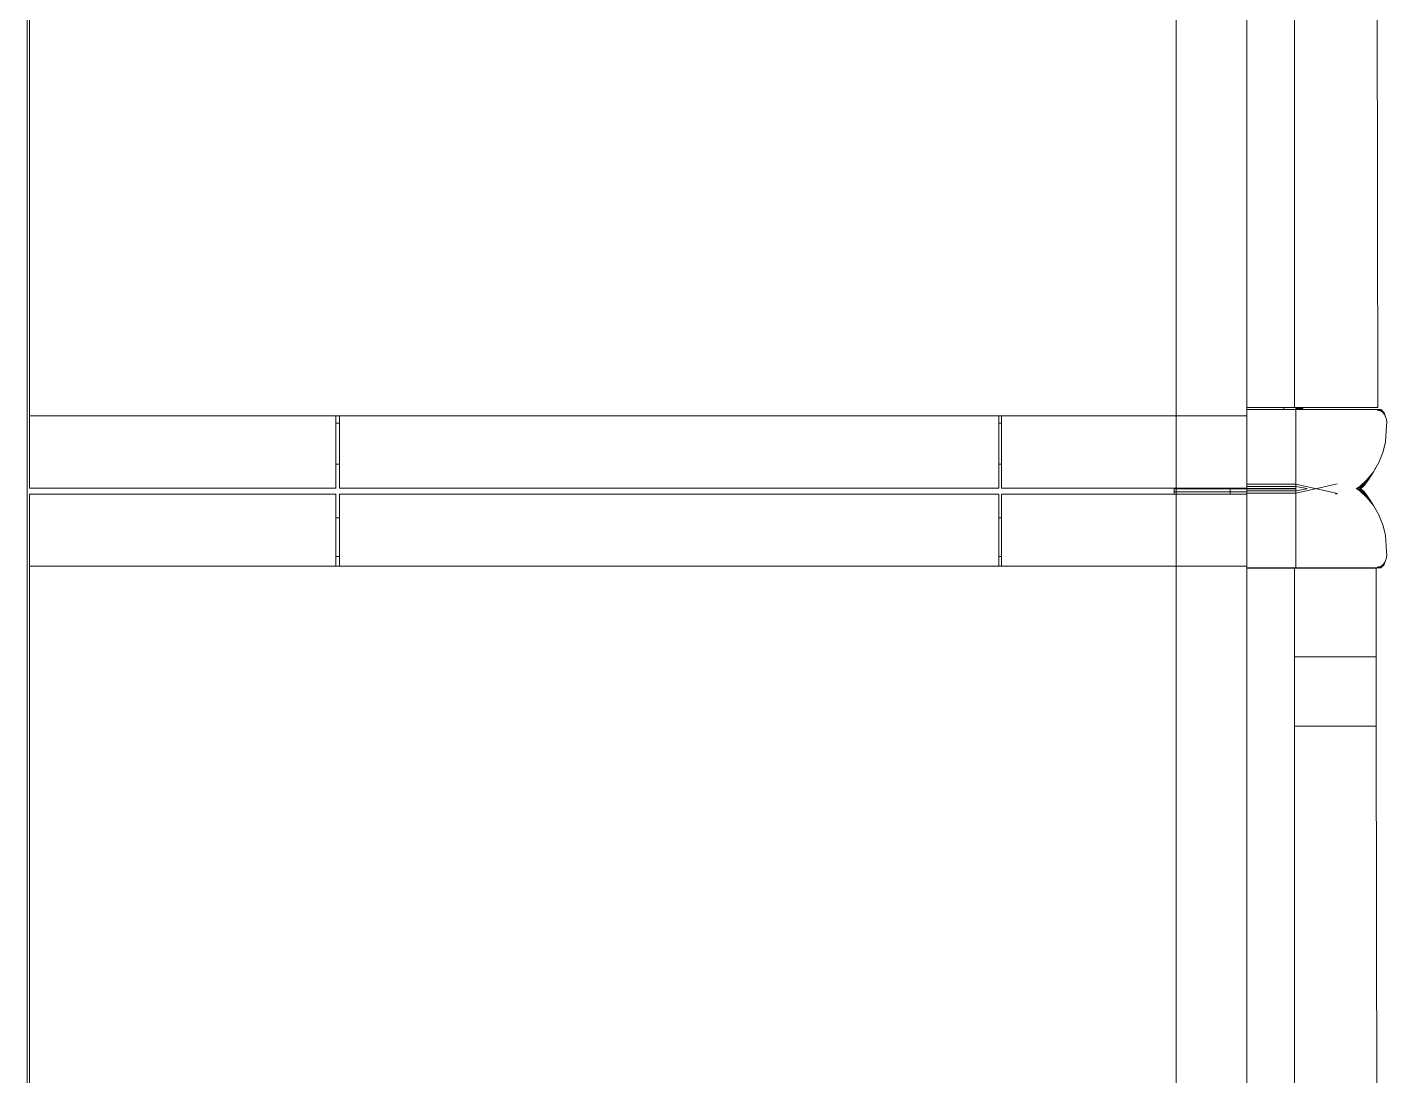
# Model space of a CAD drawing. Header units: millimetres. Extents: x -43239 to -23104, y -13901 to 9341.
# Drawn here: x -33459 to -32557, y 3 to 698 of the extents above; entities that cross this region are included whole.
import ezdxf

# ---------------------------------------------------------------- set-up
doc = ezdxf.new("R2010")
doc.units = ezdxf.units.MM
doc.layers.add('A-GENM', color=13, linetype='Continuous', lineweight=9)
doc.layers.add('I-FURN', color=30, linetype='Continuous', lineweight=9)

# ---------------------------------------------------------------- blocks, each defined once
blk = doc.blocks.new('Horno almacenamiento - Horno almacenamiento-3143644-Comedor')
at = {"layer": 'A-GENM'}
for p, q in [((-436.26, 528.34), (-432.94, 532.51)), ((-436.26, 528.34), (-432.94, 532.51)), ((-434.69, 530.7), (-432.31, 533.77)), ((-434.69, 530.7), (-432.31, 533.77)), ((-434.69, 530.7), (-433.11, 532.88)), ((-434.69, 530.7), (-433.11, 532.88)), ((-434.41, 530.68), (-433.11, 532.88)), ((-434.41, 530.68), (-433.11, 532.88)), ((-428.62, 535.61), (-433.44, 531.15)), ((-428.62, 535.61), (-433.44, 531.15)), ((-433.44, 531.15), (-432.94, 532.51)), ((-433.44, 531.15), (-432.94, 532.51)), ((-433.11, 532.88), (-431.53, 534.93)), ((-433.11, 532.88), (-431.3, 534.93)), ((-433.11, 532.88), (-431.53, 534.93)), ((-433.11, 532.88), (-431.3, 534.93)), ((-429.08, 535.86), (-432.94, 532.51)), ((-429.08, 535.86), (-432.94, 532.51)), ((-432.94, 532.51), (-432.31, 533.77)), ((-432.94, 532.51), (-432.31, 533.77)), ((-429.4, 536.35), (-432.31, 533.77)), ((-429.4, 536.35), (-432.31, 533.77)), ((-432.31, 533.77), (-431.53, 534.93)), ((-432.31, 533.77), (-431.53, 534.93)), ((-429.42, 536.88), (-431.53, 534.93)), ((-429.42, 536.88), (-431.53, 534.93)), ((-431.53, 534.93), (-430.72, 535.69)), ((-430.72, 535.69), (-431.53, 534.93)), ((-431.3, 534.93), (-430.72, 535.69)), ((-431.3, 534.93), (-430.72, 535.69)), ((-429.24, 537.15), (-430.72, 535.69)), ((-430.72, 535.69), (-429.24, 537.15)), ((-429.42, 536.88), (-429.24, 537.15)), ((-429.42, 536.88), (-429.24, 537.15)), ((-429.4, 536.35), (-429.42, 536.88)), ((-429.4, 536.35), (-429.42, 536.88)), ((-428.58, 536.92), (-429.4, 536.35)), ((-428.58, 536.92), (-429.4, 536.35)), ((-429.08, 535.86), (-429.4, 536.35)), ((-429.08, 535.86), (-429.4, 536.35)), ((-429, 536.88), (-429.24, 537.15)), ((-429, 536.88), (-429.24, 537.15)), ((-427.05, 537.14), (-429.08, 535.86)), ((-427.05, 537.14), (-429.08, 535.86)), ((-428.62, 535.61), (-429.08, 535.86)), ((-428.62, 535.61), (-429.08, 535.86)), ((-426.38, 537.07), (-428.62, 535.61)), ((-426.38, 537.07), (-428.62, 535.61)), ((-413.88, 540.27), (-386.22, 534.02)), ((-386.22, 534.02), (-413.88, 540.27)), ((-412.25, 540.45), (-413.52, 540.69)), ((-412.25, 540.45), (-413.52, 540.69)), ((-386.22, 535.56), (-393.76, 536.98)), ((-386.22, 535.56), (-393.76, 536.98)), ((-386.22, 535.56), (-386.22, 537.03)), ((-353.88, 537.03), (-386.22, 537.03)), ((-386.22, 537.03), (-353.88, 537.03)), ((-386.22, 537.03), (-386.22, 535.56)), ((-386.22, 534.02), (-386.22, 535.56)), ((-353.88, 535.56), (-386.22, 535.56)), ((-386.22, 535.56), (-353.88, 535.56)), ((-386.22, 535.56), (-386.22, 534.02)), ((-386.22, 484.57), (-386.22, 534.02)), ((-353.88, 534.02), (-386.22, 534.02)), ((-386.22, 534.02), (-386.22, 484.57)), ((-386.22, 534.02), (-353.88, 534.02)), ((-353.88, 537.03), (-353.88, 535.56)), ((-353.88, 535.56), (-353.88, 537.03)), ((-353.88, 535.56), (-353.88, 534.02)), ((-353.88, 534.02), (-353.88, 535.56)), ((-353.88, 484.57), (-353.88, 534.02)), ((-353.88, 534.02), (-353.88, 484.57)), ((-342.73, 539.01), (-353.87, 539.01)), ((-353.87, 539.01), (-342.73, 539.01)), ((-191.1, 536.56), (-353.87, 536.56)), ((-353.87, 536.56), (-191.1, 536.56)), ((-342.73, 539.01), (-342.73, 536.56)), ((-342.73, 539.01), (-342.73, 536.56)), ((-342.72, 539.01), (-305.58, 539.01)), ((-342.72, 539.01), (-305.58, 539.01)), ((-305.58, 539.01), (-305.58, 536.56)), ((-305.58, 536.56), (-305.58, 539.01)), ((-191.1, 520.78), (-191.1, 536.56)), ((-191.1, 520.78), (-191.1, 536.56)), ((-189.4, 536.56), (248.02, 536.57)), ((248.02, 536.57), (-189.4, 536.56)), ((-189.4, 520.78), (-189.4, 536.56)), ((-189.4, 520.78), (-189.4, 536.56)), ((248.02, 520.78), (248.02, 536.57)), ((248.02, 520.78), (248.02, 536.57)), ((250.34, 520.78), (250.34, 536.57)), ((250.34, 536.57), (453.4, 536.57)), ((250.34, 520.78), (250.34, 536.57)), ((453.4, 536.57), (250.34, 536.57)), ((453.4, 520.78), (453.4, 536.57)), ((453.4, 520.78), (453.4, 536.57)), ((-437.72, 525.78), (-441.29, 519.68)), ((-441.29, 519.68), (-437.72, 525.78)), ((-439.05, 523.55), (-438.68, 524.14)), ((-439.05, 523.55), (-438.68, 524.14)), ((-433.44, 531.15), (-437.72, 525.78)), ((-437.72, 525.78), (-433.44, 531.15)), ((-437.72, 525.78), (-436.26, 528.34)), ((-437.72, 525.78), (-436.26, 528.34)), ((-436.26, 528.34), (-434.69, 530.7)), ((-436.26, 528.34), (-434.69, 530.7)), ((-435.57, 529.2), (-434.69, 530.7)), ((-435.57, 529.2), (-434.69, 530.7)), ((-441.29, 519.68), (-444.01, 513.05)), ((-444.01, 513.05), (-441.29, 519.68)), ((-189.4, 520.78), (-191.1, 520.78)), ((-191.1, 520.78), (-191.1, 488.74)), ((-191.1, 488.74), (-191.1, 520.78)), ((-189.4, 520.78), (-191.1, 520.78)), ((-189.4, 520.78), (-189.4, 488.74)), ((-189.4, 488.74), (-189.4, 520.78)), ((250.34, 520.78), (248.02, 520.78)), ((248.02, 488.74), (248.02, 520.78)), ((248.02, 520.78), (248.02, 488.74)), ((250.34, 520.78), (248.02, 520.78)), ((250.34, 520.78), (250.34, 488.74)), ((250.34, 520.78), (250.34, 488.74)), ((453.4, 520.78), (453.4, 488.75)), ((453.4, 520.78), (453.4, 488.75)), ((-445.71, 506.11), (-446.47, 495.19)), ((-445.71, 506.11), (-446.47, 495.19)), ((-444.01, 513.05), (-445.71, 506.11)), ((-445.71, 506.11), (-444.01, 513.05)), ((-446.47, 495.19), (-446.6, 493.14)), ((-446.47, 495.19), (-446.6, 493.14)), ((-446.6, 493.14), (-446.38, 491.18)), ((-446.6, 493.14), (-446.38, 491.18)), ((-446.38, 491.18), (-445.84, 489.37)), ((-446.38, 491.18), (-445.84, 489.37)), ((-445.01, 487.78), (-445.84, 489.37)), ((-445.84, 489.37), (-445.58, 488.64)), ((-445.84, 489.37), (-445.58, 488.64)), ((-445.84, 489.37), (-445.01, 487.78)), ((-445.79, 489.37), (-445.58, 488.64)), ((-445.79, 489.37), (-445.58, 488.64)), ((-445.69, 488.94), (-445.31, 487.91)), ((-445.69, 488.94), (-445.36, 487.92)), ((-445.69, 488.94), (-445.31, 487.91)), ((-445.69, 488.94), (-445.36, 487.92)), ((-445.58, 488.64), (-445.36, 487.92)), ((-445.58, 488.64), (-444.98, 487.37)), ((-445.58, 488.64), (-445.36, 487.92)), ((-445.58, 488.64), (-444.98, 487.37)), ((-445.52, 488.61), (-444.77, 487.38)), ((-445.52, 488.61), (-445.31, 487.91)), ((-445.52, 488.61), (-444.77, 487.38)), ((-445.52, 488.61), (-445.31, 487.91)), ((-445.36, 487.92), (-445.1, 487.27)), ((-445.36, 487.92), (-444.91, 487)), ((-445.36, 487.92), (-445.1, 487.27)), ((-445.36, 487.92), (-444.91, 487)), ((-445.31, 487.91), (-444.78, 487.01)), ((-445.31, 487.91), (-445.1, 487.27)), ((-445.31, 487.91), (-444.78, 487.01)), ((-445.31, 487.91), (-445.1, 487.27)), ((-445.1, 487.27), (-444.73, 486.67)), ((-445.1, 487.27), (-444.79, 486.67)), ((-445.1, 487.27), (-444.73, 486.67)), ((-445.1, 487.27), (-444.79, 486.67)), ((-445.01, 487.78), (-443.91, 486.46)), ((-443.91, 486.46), (-445.01, 487.78)), ((-444.98, 487.37), (-444.91, 487)), ((-444.12, 486.33), (-444.98, 487.37)), ((-444.12, 486.33), (-444.98, 487.37)), ((-444.98, 487.37), (-444.91, 487)), ((-444.91, 487), (-444.79, 486.67)), ((-444.25, 486.23), (-444.91, 487)), ((-444.25, 486.23), (-444.91, 487)), ((-444.91, 487), (-444.79, 486.67)), ((-444.77, 487.38), (-444.78, 487.01)), ((-444.77, 487.38), (-444.78, 487.01)), ((-444.78, 487.01), (-444.73, 486.67)), ((-444.03, 486.24), (-444.78, 487.01)), ((-444.03, 486.24), (-444.78, 487.01)), ((-444.78, 487.01), (-444.73, 486.67)), ((-335.96, 488.74), (-353.88, 488.74)), ((-353.88, 488.74), (-335.96, 488.74)), ((-335.96, 488.74), (-191.1, 488.74)), ((-335.96, 488.74), (-191.1, 488.74)), ((-189.4, 493.47), (-191.1, 493.47)), ((-189.4, 488.74), (-191.1, 488.74)), ((-189.4, 488.74), (-191.1, 488.74)), ((248.02, 488.74), (-189.4, 488.74)), ((248.02, 488.74), (-189.4, 488.74)), ((250.34, 493.47), (248.02, 493.47)), ((250.34, 488.74), (248.02, 488.74)), ((250.34, 488.74), (248.02, 488.74)), ((453.4, 488.75), (250.34, 488.74)), ((250.34, 488.74), (453.4, 488.75)), ((453.4, -491.59), (453.4, 488.75)), ((453.4, 488.75), (453.4, -491.59)), ((-444.79, 486.67), (-444.62, 486.44)), ((-444.31, 486.09), (-444.79, 486.67)), ((-444.31, 486.09), (-444.79, 486.67)), ((-444.79, 486.67), (-444.62, 486.44)), ((-444.73, 486.67), (-444.62, 486.44)), ((-444.2, 486.09), (-444.73, 486.67)), ((-444.2, 486.09), (-444.73, 486.67)), ((-444.62, 486.44), (-444.73, 486.67)), ((-444.29, 486.01), (-444.62, 486.44)), ((-444.62, 486.44), (-444.29, 486.01)), ((-444.25, 486.23), (-444.31, 486.09)), ((-444.25, 486.23), (-444.31, 486.09)), ((-443.72, 485.55), (-444.31, 486.09)), ((-443.72, 485.55), (-444.31, 486.09)), ((-444.31, 486.09), (-444.29, 486.01)), ((-444.31, 486.09), (-444.29, 486.01)), ((-444.2, 486.09), (-444.29, 486.01)), ((-444.2, 486.09), (-444.29, 486.01)), ((-443.78, 485.51), (-444.29, 486.01)), ((-443.78, 485.51), (-444.29, 486.01)), ((-444.12, 486.33), (-444.25, 486.23)), ((-444.12, 486.33), (-444.25, 486.23)), ((-443.46, 485.58), (-444.25, 486.23)), ((-443.46, 485.58), (-444.25, 486.23)), ((-444.03, 486.24), (-444.2, 486.09)), ((-444.03, 486.24), (-444.2, 486.09)), ((-443.58, 485.55), (-444.2, 486.09)), ((-443.58, 485.55), (-444.2, 486.09)), ((-443.91, 486.46), (-444.12, 486.33)), ((-443.91, 486.46), (-444.12, 486.33)), ((-443.07, 485.53), (-444.12, 486.33)), ((-443.07, 485.53), (-444.12, 486.33)), ((-443.16, 485.6), (-444.03, 486.24)), ((-443.16, 485.6), (-444.03, 486.24)), ((-442.59, 485.45), (-443.91, 486.46)), ((-442.59, 485.45), (-443.91, 486.46)), ((-443.58, 485.55), (-443.78, 485.51)), ((-443.58, 485.55), (-443.78, 485.51)), ((-443.72, 485.55), (-443.78, 485.51)), ((-443.72, 485.55), (-443.78, 485.51)), ((-443.21, 485.03), (-443.78, 485.51)), ((-443.21, 485.03), (-443.78, 485.51)), ((-443.46, 485.58), (-443.72, 485.55)), ((-443.46, 485.58), (-443.72, 485.55)), ((-443.07, 485.05), (-443.72, 485.55)), ((-443.07, 485.05), (-443.72, 485.55)), ((-443.16, 485.6), (-443.58, 485.55)), ((-443.16, 485.6), (-443.58, 485.55)), ((-442.94, 485.05), (-443.58, 485.55)), ((-442.94, 485.05), (-443.58, 485.55)), ((-443.07, 485.53), (-443.46, 485.58)), ((-442.61, 485.05), (-443.46, 485.58)), ((-443.07, 485.53), (-443.46, 485.58)), ((-442.61, 485.05), (-443.46, 485.58)), ((-442.94, 485.05), (-443.21, 485.03)), ((-442.94, 485.05), (-443.21, 485.03)), ((-443.07, 485.05), (-443.21, 485.03)), ((-443.07, 485.05), (-443.21, 485.03)), ((-442.58, 484.57), (-443.21, 485.03)), ((-442.58, 484.57), (-443.21, 485.03)), ((-442.3, 485.06), (-443.16, 485.6)), ((-442.3, 485.06), (-443.16, 485.6)), ((-441.9, 484.99), (-443.07, 485.53)), ((-441.9, 484.99), (-443.07, 485.53)), ((-442.61, 485.05), (-443.07, 485.05)), ((-442.48, 484.57), (-443.07, 485.05)), ((-442.61, 485.05), (-443.07, 485.05)), ((-442.48, 484.57), (-443.07, 485.05)), ((-442.3, 485.06), (-442.94, 485.05)), ((-442.3, 485.06), (-442.94, 485.05)), ((-442.21, 484.57), (-442.94, 485.05)), ((-442.21, 484.57), (-442.94, 485.05)), ((-441.9, 484.99), (-442.61, 485.05)), ((-441.92, 484.57), (-442.61, 485.05)), ((-441.9, 484.99), (-442.61, 485.05)), ((-441.92, 484.57), (-442.61, 485.05)), ((-442.59, 485.45), (-441.08, 484.81)), ((-441.08, 484.81), (-442.59, 485.45)), ((-442.48, 484.57), (-442.58, 484.57)), ((-442.58, 484.57), (-442.21, 484.57)), ((-442.21, 484.57), (-442.58, 484.57)), ((-442.48, 484.57), (-442.58, 484.57)), ((-442.48, 484.57), (-441.92, 484.57)), ((-441.92, 484.57), (-442.48, 484.57)), ((-441.39, 484.57), (-442.3, 485.06)), ((-441.33, 485.05), (-442.3, 485.06)), ((-441.39, 484.57), (-442.3, 485.06)), ((-441.33, 485.05), (-442.3, 485.06)), ((-442.21, 484.57), (-441.39, 484.57)), ((-441.39, 484.57), (-442.21, 484.57)), ((-441.92, 484.57), (-440.9, 484.57)), ((-440.9, 484.57), (-441.92, 484.57)), ((-441.08, 484.81), (-441.9, 484.99)), ((-440.9, 484.57), (-441.9, 484.99)), ((-441.08, 484.81), (-441.9, 484.99)), ((-440.9, 484.57), (-441.9, 484.99)), ((-441.39, 484.57), (-440.13, 484.57)), ((-440.13, 484.57), (-441.39, 484.57)), ((-440.13, 484.57), (-441.33, 485.05)), ((-440.28, 484.81), (-441.33, 485.05)), ((-440.13, 484.57), (-441.33, 485.05)), ((-440.28, 484.81), (-441.33, 485.05)), ((-441.08, 484.81), (-439.43, 484.57)), ((-439.43, 484.57), (-441.08, 484.81)), ((-439.43, 484.57), (-440.9, 484.57)), ((-439.43, 484.57), (-440.9, 484.57)), ((-385.47, 483.09), (-440.64, 483.09)), ((-440.64, 483.09), (-439.57, -385.4)), ((-439.57, -385.4), (-440.64, 483.09)), ((-440.13, 484.57), (-439.43, 484.57)), ((-439.43, 484.57), (-440.13, 484.57)), ((-386.22, 484.57), (-439.43, 484.57)), ((-386.22, 484.57), (-439.43, 484.57)), ((-386.22, 483.89), (-390.87, 483.89)), ((-390.87, 483.89), (-390.87, 483.09)), ((-386.22, 483.89), (-390.87, 483.89)), ((-390.87, 483.89), (-390.87, 483.09)), ((-353.88, 484.57), (-386.22, 484.57)), ((-386.22, 484.57), (-353.88, 484.57)), ((-386.22, 483.09), (-386.22, 484.57)), ((-386.22, 484.57), (-386.22, 483.09)), ((-385.46, -385.4), (-385.47, 483.09)), ((-353.88, 483.09), (-385.47, 483.09)), ((-385.46, -385.4), (-385.47, 483.09)), ((-378.22, 483.09), (-378.22, 484.57)), ((-378.22, 484.57), (-378.22, 483.09)), ((-353.87, -490.6), (-353.88, 484.57)), ((-353.87, -385.4), (-353.88, 483.09))]:
    blk.add_line(p, q, dxfattribs=at)
blk = doc.blocks.new('Horno almacenamiento - Horno almacenamiento-V7-Comedor')
at = {"layer": 'A-GENM'}
for p, q in [((453.4, -491.59), (453.4, 488.75)), ((453.4, 488.75), (453.4, -491.59)), ((-440.64, 483.09), (-439.57, -385.4)), ((-439.57, -385.4), (-440.64, 483.09)), ((-385.46, -385.4), (-385.47, 483.09)), ((-385.46, -385.4), (-385.47, 483.09)), ((-353.87, -490.6), (-353.88, 484.57)), ((-353.87, -385.4), (-353.88, 483.09)), ((-385.46, -385.4), (-439.57, -385.4)), ((-439.57, -385.4), (-439.51, -431.57)), ((-385.46, -385.4), (-439.57, -385.4)), ((-439.51, -431.57), (-439.57, -385.4)), ((-392.28, -385.4), (-427.91, -385.4)), ((-385.46, -385.4), (-385.46, -431.57)), ((-385.46, -431.57), (-385.46, -385.4)), ((-353.87, -385.4), (-353.87, -431.57)), ((-439.44, -490.27), (-439.51, -431.57)), ((-385.46, -431.57), (-439.51, -431.57)), ((-439.51, -431.57), (-439.44, -490.27)), ((-385.46, -431.57), (-439.51, -431.57)), ((-385.46, -490.27), (-385.46, -431.57)), ((-385.46, -490.27), (-385.46, -431.57)), ((-353.87, -490.27), (-353.87, -431.57)), ((-445.83, -495.4), (-446.38, -497.21)), ((-446.38, -497.21), (-445.83, -495.4)), ((-445, -493.81), (-445.83, -495.4)), ((-445.83, -495.4), (-445, -493.81)), ((-445.83, -495.4), (-445.57, -494.67)), ((-445.83, -495.4), (-445.57, -494.67)), ((-445.78, -495.4), (-445.57, -494.67)), ((-445.78, -495.4), (-445.57, -494.67)), ((-445.69, -494.97), (-445.3, -493.94)), ((-445.69, -494.97), (-445.3, -493.94)), ((-445.69, -494.97), (-445.35, -493.95)), ((-445.69, -494.97), (-445.35, -493.95)), ((-445.57, -494.67), (-444.98, -493.4)), ((-445.57, -494.67), (-444.98, -493.4)), ((-445.57, -494.67), (-445.35, -493.95)), ((-445.57, -494.67), (-445.35, -493.95)), ((-445.51, -494.64), (-444.76, -493.41)), ((-445.51, -494.64), (-444.76, -493.41)), ((-445.51, -494.64), (-445.3, -493.94)), ((-445.51, -494.64), (-445.3, -493.94)), ((-445.35, -493.95), (-444.91, -493.03)), ((-445.35, -493.95), (-444.91, -493.03)), ((-445.35, -493.95), (-445.09, -493.3)), ((-445.35, -493.95), (-445.09, -493.3)), ((-445.3, -493.94), (-444.77, -493.03)), ((-445.3, -493.94), (-444.77, -493.03)), ((-445.3, -493.94), (-445.09, -493.3)), ((-445.3, -493.94), (-445.09, -493.3)), ((-445.09, -493.3), (-444.72, -492.69)), ((-445.09, -493.3), (-444.78, -492.69)), ((-445.09, -493.3), (-444.78, -492.69)), ((-445.09, -493.3), (-444.72, -492.69)), ((-443.9, -492.49), (-445, -493.81)), ((-443.9, -492.49), (-445, -493.81)), ((-444.11, -492.36), (-444.98, -493.4)), ((-444.11, -492.36), (-444.98, -493.4)), ((-444.98, -493.4), (-444.91, -493.03)), ((-444.98, -493.4), (-444.91, -493.03)), ((-444.25, -492.25), (-444.91, -493.03)), ((-444.25, -492.25), (-444.91, -493.03)), ((-444.91, -493.03), (-444.78, -492.69)), ((-444.91, -493.03), (-444.78, -492.69)), ((-444.31, -492.12), (-444.78, -492.69)), ((-444.31, -492.12), (-444.78, -492.69)), ((-444.78, -492.69), (-444.61, -492.47)), ((-444.61, -492.47), (-444.78, -492.69)), ((-444.02, -492.27), (-444.77, -493.03)), ((-444.02, -492.27), (-444.77, -493.03)), ((-444.77, -493.03), (-444.72, -492.69)), ((-444.77, -493.03), (-444.72, -492.69)), ((-444.76, -493.41), (-444.77, -493.03)), ((-444.76, -493.41), (-444.77, -493.03)), ((-444.2, -492.12), (-444.72, -492.69)), ((-444.2, -492.12), (-444.72, -492.69)), ((-444.72, -492.69), (-444.61, -492.47)), ((-444.72, -492.69), (-444.61, -492.47)), ((-444.61, -492.47), (-444.29, -492.04)), ((-444.29, -492.04), (-444.61, -492.47)), ((-443.71, -491.57), (-444.31, -492.12)), ((-443.71, -491.57), (-444.31, -492.12)), ((-444.31, -492.12), (-444.29, -492.04)), ((-444.31, -492.12), (-444.29, -492.04)), ((-444.25, -492.25), (-444.31, -492.12)), ((-444.25, -492.25), (-444.31, -492.12)), ((-443.78, -491.53), (-444.29, -492.04)), ((-443.78, -491.53), (-444.29, -492.04)), ((-444.2, -492.12), (-444.29, -492.04)), ((-444.2, -492.12), (-444.29, -492.04)), ((-443.45, -491.61), (-444.25, -492.25)), ((-443.45, -491.61), (-444.25, -492.25)), ((-444.11, -492.36), (-444.25, -492.25)), ((-444.11, -492.36), (-444.25, -492.25)), ((-443.58, -491.57), (-444.2, -492.12)), ((-443.58, -491.57), (-444.2, -492.12)), ((-444.02, -492.27), (-444.2, -492.12)), ((-444.02, -492.27), (-444.2, -492.12)), ((-443.06, -491.56), (-444.11, -492.36)), ((-443.06, -491.56), (-444.11, -492.36)), ((-443.9, -492.49), (-444.11, -492.36)), ((-443.9, -492.49), (-444.11, -492.36)), ((-443.16, -491.63), (-444.02, -492.27)), ((-443.16, -491.63), (-444.02, -492.27)), ((-443.9, -492.49), (-442.58, -491.48)), ((-442.58, -491.48), (-443.9, -492.49)), ((-443.21, -491.06), (-443.78, -491.53)), ((-443.21, -491.06), (-443.78, -491.53)), ((-443.58, -491.57), (-443.78, -491.53)), ((-443.58, -491.57), (-443.78, -491.53)), ((-443.71, -491.57), (-443.78, -491.53)), ((-443.71, -491.57), (-443.78, -491.53)), ((-443.07, -491.08), (-443.71, -491.57)), ((-443.07, -491.08), (-443.71, -491.57)), ((-443.45, -491.61), (-443.71, -491.57)), ((-443.45, -491.61), (-443.71, -491.57)), ((-442.93, -491.08), (-443.58, -491.57)), ((-442.93, -491.08), (-443.58, -491.57)), ((-443.16, -491.63), (-443.58, -491.57)), ((-443.16, -491.63), (-443.58, -491.57)), ((-442.6, -491.08), (-443.45, -491.61)), ((-442.6, -491.08), (-443.45, -491.61)), ((-443.06, -491.56), (-443.45, -491.61)), ((-443.06, -491.56), (-443.45, -491.61)), ((-442.57, -490.6), (-443.21, -491.06)), ((-442.57, -490.6), (-443.21, -491.06)), ((-442.93, -491.08), (-443.21, -491.06)), ((-442.93, -491.08), (-443.21, -491.06)), ((-443.07, -491.08), (-443.21, -491.06)), ((-443.07, -491.08), (-443.21, -491.06)), ((-442.29, -491.09), (-443.16, -491.63)), ((-442.29, -491.09), (-443.16, -491.63)), ((-442.48, -490.6), (-443.07, -491.08)), ((-442.48, -490.6), (-443.07, -491.08)), ((-442.6, -491.08), (-443.07, -491.08)), ((-442.6, -491.08), (-443.07, -491.08)), ((-441.89, -491.01), (-443.06, -491.56)), ((-441.89, -491.01), (-443.06, -491.56)), ((-442.21, -490.6), (-442.93, -491.08)), ((-442.21, -490.6), (-442.93, -491.08)), ((-442.29, -491.09), (-442.93, -491.08)), ((-442.29, -491.09), (-442.93, -491.08)), ((-441.91, -490.6), (-442.6, -491.08)), ((-441.91, -490.6), (-442.6, -491.08)), ((-441.89, -491.01), (-442.6, -491.08)), ((-441.89, -491.01), (-442.6, -491.08)), ((-441.07, -490.84), (-442.58, -491.48)), ((-441.07, -490.84), (-442.58, -491.48)), ((-442.21, -490.6), (-442.57, -490.6)), ((-442.57, -490.6), (-442.48, -490.6)), ((-442.21, -490.6), (-442.57, -490.6)), ((-442.48, -490.6), (-442.57, -490.6)), ((-441.91, -490.6), (-442.48, -490.6)), ((-441.91, -490.6), (-442.48, -490.6)), ((-441.38, -490.6), (-442.29, -491.09)), ((-441.38, -490.6), (-442.29, -491.09)), ((-441.33, -491.07), (-442.29, -491.09)), ((-441.33, -491.07), (-442.29, -491.09)), ((-441.38, -490.6), (-442.21, -490.6)), ((-441.38, -490.6), (-442.21, -490.6)), ((-441.91, -490.6), (-440.89, -490.6)), ((-440.89, -490.6), (-441.91, -490.6)), ((-440.89, -490.6), (-441.89, -491.01)), ((-440.89, -490.6), (-441.89, -491.01)), ((-441.07, -490.84), (-441.89, -491.01)), ((-441.07, -490.84), (-441.89, -491.01)), ((-441.38, -490.6), (-440.12, -490.6)), ((-440.12, -490.6), (-441.38, -490.6)), ((-440.12, -490.6), (-441.33, -491.07)), ((-440.12, -490.6), (-441.33, -491.07)), ((-440.27, -490.84), (-441.33, -491.07)), ((-440.27, -490.84), (-441.33, -491.07)), ((-439.42, -490.6), (-441.07, -490.84)), ((-439.42, -490.6), (-441.07, -490.84)), ((-440.89, -490.6), (-439.42, -490.6)), ((-439.42, -490.6), (-440.89, -490.6)), ((-440.12, -490.6), (-439.42, -490.6)), ((-439.42, -490.6), (-440.12, -490.6)), ((-385.46, -490.27), (-439.44, -490.27)), ((-439.42, -490.6), (-386.22, -490.6)), ((-386.22, -490.6), (-439.42, -490.6)), ((-387.47, -490.27), (-388.8, -490.6)), ((-387.47, -490.27), (-388.8, -490.6)), ((-386.22, -490.6), (-386.22, -540.05)), ((-386.22, -490.6), (-353.87, -490.6)), ((-353.87, -490.6), (-386.22, -490.6)), ((-386.22, -490.6), (-386.22, -540.05)), ((-385.46, -490.27), (-353.87, -490.27)), ((-353.87, -490.6), (-353.87, -540.05)), ((-353.87, -540.05), (-353.87, -490.6)), ((-353.87, -491.59), (-335.95, -491.59)), ((-353.87, -491.59), (-335.95, -491.59)), ((-335.95, -491.59), (-191.1, -491.59)), ((-335.95, -491.59), (-191.1, -491.59)), ((-189.39, -491.59), (-191.1, -491.59)), ((-189.39, -491.59), (-191.1, -491.59)), ((-191.1, -491.59), (-191.1, -523.62)), ((-191.1, -491.59), (-191.1, -523.62)), ((-189.39, -491.59), (248.02, -491.59)), ((248.02, -491.59), (-189.39, -491.59)), ((-189.39, -491.59), (-189.39, -523.62)), ((-189.39, -523.62), (-189.39, -491.59)), ((250.35, -491.59), (248.02, -491.59)), ((250.35, -491.59), (248.02, -491.59)), ((248.02, -491.59), (248.02, -523.62)), ((248.02, -491.59), (248.02, -523.62)), ((250.35, -523.62), (250.35, -491.59)), ((250.35, -491.59), (453.4, -491.59)), ((453.4, -491.59), (250.35, -491.59)), ((250.35, -491.59), (250.35, -523.62)), ((453.4, -491.59), (453.4, -523.62)), ((453.4, -523.62), (453.4, -491.59)), ((-446.38, -497.21), (-446.6, -499.17)), ((-446.6, -499.17), (-446.38, -497.21)), ((-446.6, -499.17), (-446.47, -501.22)), ((-446.47, -501.22), (-446.6, -499.17)), ((-446.47, -501.22), (-445.7, -512.14)), ((-446.47, -501.22), (-445.7, -512.14)), ((-191.1, -497.99), (-189.39, -497.99)), ((248.02, -497.99), (250.35, -497.99)), ((-445.7, -512.14), (-444, -519.07)), ((-445.7, -512.14), (-444, -519.07)), ((-444, -519.07), (-441.28, -525.71)), ((-444, -519.07), (-441.28, -525.71)), ((-441.28, -525.71), (-437.71, -531.81)), ((-441.28, -525.71), (-437.71, -531.81)), ((-433.44, -537.17), (-437.71, -531.81)), ((-437.71, -531.81), (-436.25, -534.37)), ((-437.71, -531.81), (-436.25, -534.37)), ((-437.71, -531.81), (-433.44, -537.17)), ((-191.1, -523.62), (-189.39, -523.62)), ((-191.1, -523.62), (-191.1, -539.41)), ((-191.1, -523.62), (-191.1, -539.41)), ((-189.39, -523.62), (-191.1, -523.62)), ((-189.39, -523.62), (-189.39, -539.41)), ((-189.39, -523.62), (-189.39, -539.41)), ((248.02, -523.62), (250.35, -523.62)), ((248.02, -523.62), (248.02, -539.41)), ((248.02, -523.62), (248.02, -539.41)), ((250.35, -523.62), (248.02, -523.62)), ((250.35, -539.41), (250.35, -523.62)), ((250.35, -523.62), (250.35, -539.41)), ((453.4, -523.62), (453.4, -539.41)), ((453.4, -523.62), (453.4, -539.41)), ((-436.25, -534.37), (-432.94, -538.54)), ((-436.25, -534.37), (-434.68, -536.73)), ((-436.25, -534.37), (-434.68, -536.73)), ((-436.25, -534.37), (-432.94, -538.54)), ((-435.56, -535.23), (-434.68, -536.73)), ((-435.56, -535.23), (-434.68, -536.73)), ((-434.68, -536.73), (-432.3, -539.8)), ((-434.68, -536.73), (-433.11, -538.91)), ((-434.68, -536.73), (-433.11, -538.91)), ((-434.68, -536.73), (-432.3, -539.8)), ((-434.4, -536.71), (-433.11, -538.91)), ((-434.4, -536.71), (-433.11, -538.91)), ((-433.44, -537.17), (-428.61, -541.64)), ((-433.44, -537.17), (-432.94, -538.54)), ((-428.61, -541.64), (-433.44, -537.17)), ((-433.44, -537.17), (-432.94, -538.54)), ((-433.11, -538.91), (-431.52, -540.95)), ((-433.11, -538.91), (-431.29, -540.95)), ((-433.11, -538.91), (-431.29, -540.95)), ((-433.11, -538.91), (-431.52, -540.95)), ((-432.94, -538.54), (-432.3, -539.8)), ((-429.07, -541.88), (-432.94, -538.54)), ((-429.07, -541.88), (-432.94, -538.54)), ((-432.94, -538.54), (-432.3, -539.8)), ((-432.3, -539.8), (-431.52, -540.95)), ((-429.39, -542.38), (-432.3, -539.8)), ((-429.39, -542.38), (-432.3, -539.8)), ((-432.3, -539.8), (-431.52, -540.95)), ((-431.52, -540.95), (-430.71, -541.71)), ((-431.52, -540.95), (-429.41, -542.9)), ((-429.41, -542.9), (-431.52, -540.95)), ((-431.52, -540.95), (-430.71, -541.71)), ((-431.29, -540.95), (-430.71, -541.71)), ((-429, -542.9), (-431.29, -540.95)), ((-429, -542.9), (-431.29, -540.95)), ((-430.71, -541.71), (-431.29, -540.95)), ((-399.24, -542.99), (-386.22, -540.05)), ((-386.22, -540.05), (-399.24, -542.99)), ((-353.87, -540.05), (-386.22, -540.05)), ((-386.22, -540.05), (-386.22, -541.59)), ((-386.22, -540.05), (-353.87, -540.05)), ((-386.22, -541.59), (-386.22, -540.05)), ((-353.87, -539.41), (-191.1, -539.41)), ((-191.1, -539.41), (-353.87, -539.41)), ((-353.87, -540.05), (-353.87, -541.59)), ((-353.87, -541.59), (-353.87, -540.05)), ((-342.72, -539.41), (-342.72, -542.89)), ((-342.72, -539.41), (-342.72, -542.89)), ((-305.57, -539.41), (-305.57, -542.89)), ((-305.57, -542.89), (-305.57, -539.41)), ((248.02, -539.41), (-189.39, -539.41)), ((-189.39, -539.41), (248.02, -539.41)), ((453.4, -539.41), (250.35, -539.41)), ((453.4, -539.41), (250.35, -539.41)), ((-430.71, -541.71), (-429.24, -543.17)), ((-429.24, -543.17), (-430.71, -541.71)), ((-429.39, -542.38), (-429.41, -542.9)), ((-429.39, -542.38), (-429.41, -542.9)), ((-429.41, -542.9), (-429.24, -543.17)), ((-429.41, -542.9), (-429.24, -543.17)), ((-429.07, -541.88), (-429.39, -542.38)), ((-429.07, -541.88), (-429.39, -542.38)), ((-428.59, -542.94), (-429.39, -542.38)), ((-428.59, -542.94), (-429.39, -542.38)), ((-429, -542.9), (-429.24, -543.17)), ((-429, -542.9), (-429.24, -543.17)), ((-428.61, -541.64), (-429.07, -541.88)), ((-428.61, -541.64), (-429.07, -541.88)), ((-427.05, -543.16), (-429.07, -541.88)), ((-427.05, -543.16), (-429.07, -541.88)), ((-428.61, -541.64), (-426.63, -542.93)), ((-426.63, -542.93), (-428.61, -541.64)), ((-413.66, -546.25), (-399.34, -543.01)), ((-399.34, -543.01), (-413.66, -546.25)), ((-386.22, -541.59), (-393.36, -542.93)), ((-386.22, -541.59), (-393.36, -542.93)), ((-386.22, -541.59), (-353.87, -541.59)), ((-386.22, -541.59), (-386.22, -543.06)), ((-386.22, -541.59), (-353.87, -541.59)), ((-386.22, -543.06), (-386.22, -541.59)), ((-386.22, -543.06), (-353.87, -543.06)), ((-386.22, -543.06), (-353.87, -543.06)), ((-353.87, -543.06), (-353.87, -541.59)), ((-353.87, -543.06), (-353.87, -541.59)), ((-342.73, -542.89), (-353.87, -542.89)), ((-353.87, -542.89), (-342.73, -542.89)), ((-342.72, -542.89), (-305.57, -542.89)), ((-342.72, -542.89), (-305.57, -542.89))]:
    blk.add_line(p, q, dxfattribs=at)
blk = doc.blocks.new('Table-Rectangular - 1_8m-2590732-Comedor')
at = {"layer": 'I-FURN'}
for p, q in [((900, 381), (-900, 381)), ((-900, -381), (900, -381))]:
    blk.add_line(p, q, dxfattribs=at)

msp = doc.modelspace()

# ---------------------------------------------------------------- block references
at = {"layer": 'A-GENM', "rotation": 180}
for name, p in [('Horno almacenamiento - Horno almacenamiento-3143644-Comedor', (-33003.6, 929.16)), ('Horno almacenamiento - Horno almacenamiento-V7-Comedor', (-33003.6, -150.84))]:
    msp.add_blockref(name, p, dxfattribs=at)
at = {"layer": 'I-FURN', "rotation": 89.99999999999999}
msp.add_blockref('Table-Rectangular - 1_8m-2590732-Comedor', (-33077.63, 262.27), dxfattribs=at)

doc.saveas('drawing.dxf')
